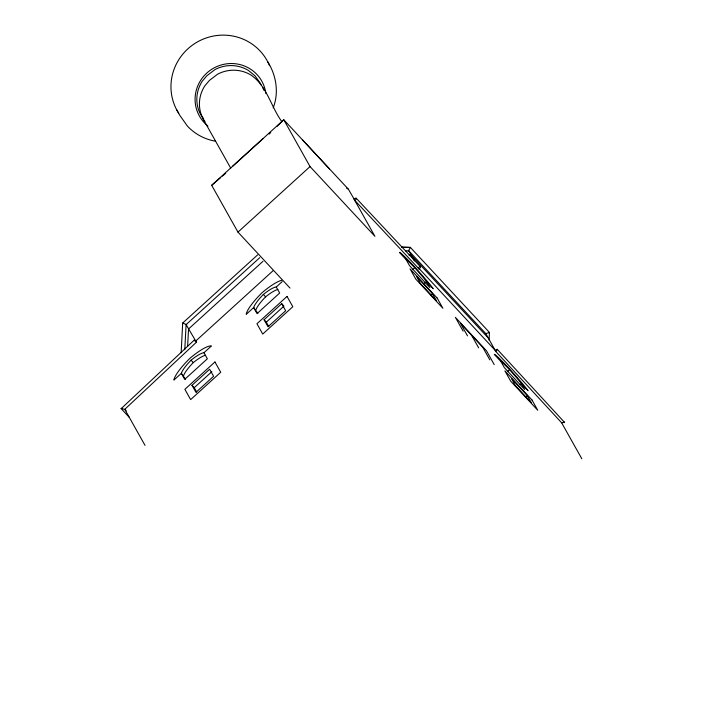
<?xml version="1.0" encoding="UTF-8"?>
<svg xmlns="http://www.w3.org/2000/svg" width="703" height="703" viewBox="0 0 703 703"><rect width="100%" height="100%" fill="white"/><g stroke="black" fill="none" stroke-linecap="round" stroke-linejoin="round"><path stroke-width="1.05" d="M181.154 352.695L182.683 323.029L186.726 324.663M184.775 349.716L186.11 324.619L259.723 257.685M187.622 346.43L188.553 328.978L262.975 261.305M489.103 340.199L489.464 332.449L410.376 247.412L401.633 247.14M232.675 166.207L262.852 138.755M419.173 266.859A3.339 0.94 -43.1 0 1 420.438 266.929A3.339 0.94 -43.1 0 1 419.137 269.064L418.153 267.518L495.334 350.498A3.304 0.492 -42.7 0 1 497.276 349.365L564.571 422.415L561.618 422.767L495.729 351.403L485.984 333.828L408.803 250.857L405.517 250.751M121.162 408.654L194.327 340.006L196.445 342.194L124.782 409.322L121.162 408.654L129.387 417.441M273.168 107.902C279.135 92.778 276.297 75.318 267.711 61.741M408.294 251.243L410.376 247.412L401.677 247.219M269.152 134.097L270.69 132.586M276.841 126.54L283.766 119.747L348.416 189.248L354.997 200.619L419.137 269.064M290.014 288.081L237.966 232.122L211.682 185.284L283.766 119.747L310.049 166.576L374.919 236.322L354.013 199.072A3.339 0.94 -43.1 0 1 356.245 198.264L420.385 266.709M237.966 232.122L310.049 166.576M257.658 254.846L182.683 323.029M273.115 270.673L195.46 341.289L194.327 340.006M203.958 352.757L211.41 345.973A31.969 6.889 -42.9 0 0 189.959 358.249A31.969 6.889 -42.9 0 0 173.878 380.103L181.339 373.319A22.294 4.807 -42.9 0 1 191.049 360.2A22.294 4.807 -42.9 0 1 203.958 352.757L207.35 358.802L184.731 379.365L181.339 373.319L185.513 379.181M281.692 280.321A31.969 6.889 -42.9 0 0 262.281 292.474A31.969 6.889 -42.9 0 0 246.208 314.338L253.66 307.554A22.294 4.807 -42.9 0 1 263.379 294.425A22.294 4.807 -42.9 0 1 276.279 286.991L282.246 281.569M191.998 385.288L209.643 369.242L213.598 376.281L195.952 392.327L191.998 385.288L194.239 387.687L196.708 392.089M281.718 303.696L285.673 310.744L268.028 326.79L264.073 319.742L281.718 303.696L283.959 306.104L266.314 322.15L268.783 326.552M194.239 387.687L211.884 371.641M412.846 269.425L414.708 267.729A22.294 1.134 47.7 0 1 426.484 281.516L433.197 288.731A31.969 1.626 47.7 0 0 413.619 265.778A31.969 1.626 47.7 0 0 399.418 252.412L406.132 259.635A22.294 1.134 47.7 0 1 414.708 267.729M424.621 283.212L426.484 281.516L429.876 287.562L409.524 265.672L406.132 259.635M430.579 295.304L432.442 293.608L416.563 276.534L420.508 283.573L436.396 300.647L432.442 293.608M507.698 371.404L509.561 369.708A22.294 1.134 47.7 0 1 521.336 383.495L528.05 390.71A31.969 1.626 47.7 0 0 508.471 367.757A31.969 1.626 47.7 0 0 494.271 354.391L500.975 361.606A22.294 1.134 47.7 0 1 509.561 369.708M520.097 384.62L521.336 383.495L524.728 389.541L504.367 367.651L500.975 361.606M525.422 397.283L527.294 395.587L511.406 378.504L515.361 385.552L531.24 402.626L527.294 395.587M211.682 185.284L220.751 177.551M222.403 176.145L225.698 173.333M121.188 408.522L121.856 408.302M485.334 333.705L489.508 332.528M409.058 255.145L411.246 255.207L488.427 338.187M302.65 140.055L329.593 169.019M563.472 421.87L564.606 422.283M346.588 188.061L348.416 189.248M196.445 342.194L186.11 324.619M126.285 410.921L124.782 409.322L145.02 445.377M263.379 294.425L265.611 296.833A22.294 4.807 -42.9 0 1 277.861 289.487M257.843 313.415L253.66 307.554L257.052 313.6L279.671 293.037L276.279 286.991M264.073 319.742L266.314 322.15M191.049 360.2L193.29 362.599A22.294 4.807 -42.9 0 1 205.54 355.252M281.78 121.566C270.971 106.733 266.903 85.88 251.041 75.098A33.674 32.839 -29.3 0 0 217.605 74.184L209.424 80.414L204.766 85.933A33.674 32.839 -29.3 0 0 203.114 118.965L230.716 168.14M203.527 118.561L200.522 114.343A33.674 32.839 -29.3 0 1 202.174 81.32L206.831 75.792L215.013 69.562A33.674 32.839 -29.3 0 1 248.449 70.476L254.899 75.739L260.084 82.901A33.674 32.839 -29.3 0 1 261.015 84.826M203.114 118.965L204.916 121.496M561.618 422.767L581.838 458.795M494.218 364.593L486.476 350.788L455.377 317.352L463.128 331.157M489.833 359.874L482.803 347.344L460.483 323.345L467.513 335.876M471.643 335.349L478.673 347.88M408.803 250.857L414.436 260.892M176.523 109.501L179.81 115.345L187.376 126.048A51.468 50.185 -29.3 0 0 215.557 141.224M255.901 309.961A22.294 4.807 -42.9 0 1 265.611 296.833M207.93 126.057A35.739 34.851 -29.3 0 1 213.571 68.182A35.739 34.851 -29.3 0 1 265.875 93.569M178.72 113.28A51.468 50.185 -29.3 0 1 198.896 41.126A51.468 50.185 -29.3 0 1 269.557 65.704M183.571 375.727A22.294 4.807 -42.9 0 1 193.29 362.599M497.276 349.365A3.304 0.492 -42.7 0 1 495.729 351.403M356.245 198.264A3.339 0.94 -43.1 0 1 354.997 200.619M262.676 87.523A33.674 32.839 -29.3 0 1 264.029 90.441M214.942 361.966L184.871 389.313L190.645 399.603L220.724 372.256L214.942 361.966M287.026 296.42L256.947 323.767L262.729 334.066L292.8 306.719L287.026 296.42M437.125 297.993L410.051 268.898L415.833 279.188L442.899 308.292L437.125 297.993M531.969 399.972L504.903 370.868L510.677 381.158L537.751 410.262L531.969 399.972"/></g></svg>
